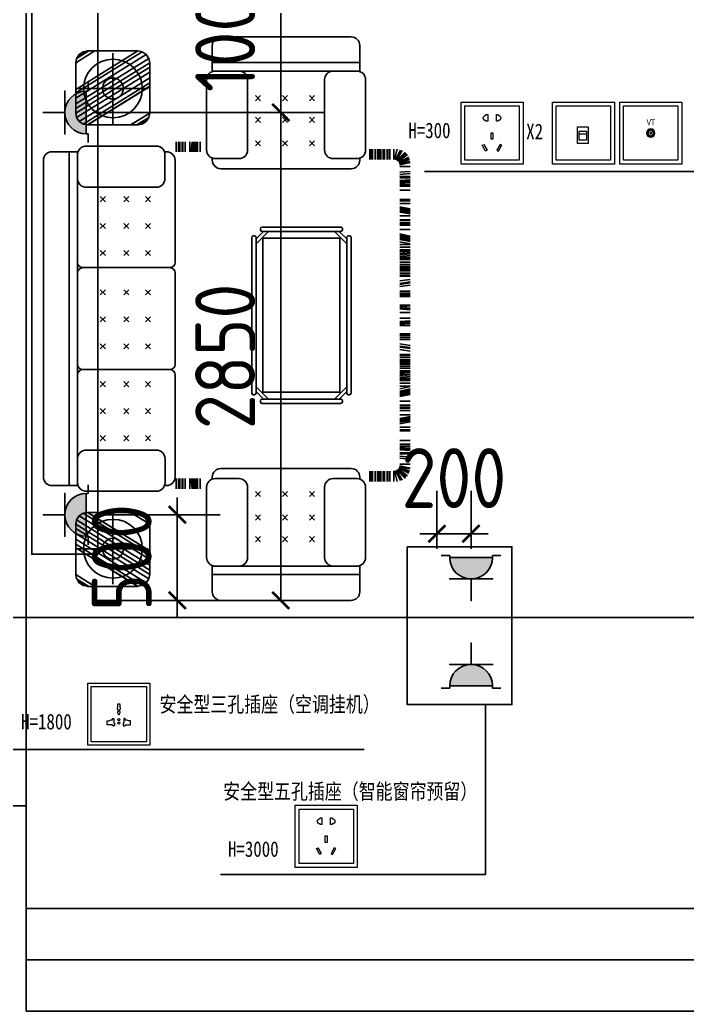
# Model space of a CAD drawing. Extents: x -29700 to 0, y 0 to 131000.
# Drawn here: x -19837 to -15936, y 114991 to 120782 of the extents above; entities that cross this region are included whole.
import ezdxf
from ezdxf.enums import TextEntityAlignment as Align

# ---------------------------------------------------------------- set-up
doc = ezdxf.new("R2010")
doc.units = 0
doc.header["$LTSCALE"] = 1000
doc.header["$MEASUREMENT"] = 0
doc.layers.get('0').update_dxf_attribs({"linetype": 'CONTINUOUS'})
doc.layers.get('Defpoints').update_dxf_attribs({"linetype": 'CONTINUOUS'})
for name, color, linetype in [('DOTE', 1, 'CONTINUOUS'), ('EQUIP-插座', 3, 'CONTINUOUS'), ('家具', 8, 'CONTINUOUS')]:
    doc.layers.add(name, color=color, linetype=linetype)
for name, color, linetype, lineweight in [('EQUIP-照明', 3, 'CONTINUOUS', 15), ('PS-FNO(图纸空间编号）', 7, 'CONTINUOUS', 15), ('TK-引注', 50, 'CONTINUOUS', 15)]:
    doc.layers.add(name, color=color, linetype=linetype, lineweight=lineweight)
doc.styles.add('DIM_FONT', font='SIMPLEX', dxfattribs={"width": 0.7, "bigfont": 'GBCBIG'})
doc.styles.add('HBSMALL-25', font='', dxfattribs={"width": 0.9, "height": 2.5})
doc.styles.get("Standard").update_dxf_attribs({"font": 'gbenor.shx', "bigfont": 'gbcbig.shx'})
doc.styles.add('宋体', font='', dxfattribs={"width": 0.75})
doc.styles.get('HBSMALL-25').set_extended_font_data('Microsoft YaHei')
doc.styles.get('宋体').set_extended_font_data('SimSun')
doc.dimstyles.get("Standard").update_dxf_attribs({"dimscale": 100, "dimtxt": 3.5, "dimasz": 1, "dimexe": 2.5, "dimexo": 3, "dimgap": 1.5, "dimtad": 1, "dimdec": 0, "dimzin": 0, "dimdsep": 46, "dimtxsty": 'Standard', "dimblk": 'ARCHTICK', "dimcen": 0.09, "dimclrd": 3, "dimclre": 3, "dimclrt": 2, "dimadec": 0, "dimazin": 0, "dimtfac": 1, "dimtdec": 0, "dimtix": 1, "dimtmove": 2, "dimatfit": 3, "dimfxl": 1, "dimtolj": 1, "dimtzin": 0, "dimarcsym": 0})

# ---------------------------------------------------------------- blocks, each defined once
blk = doc.blocks.new('M_C47JEV')
for p, q in [((381.2, 770), (-381.2, 770)), ((-431.2, 711.1), (-431.2, 720)), ((-414.7, 711.1), (-275, 711.1)), ((414.7, 711.1), (275, 711.1)), ((431.2, 711.1), (431.2, 720)), ((-464.7, 250), (-464.7, 661.1)), ((-225, 661.1), (-225, 250)), ((225, 661.1), (225, 250)), ((464.7, 250), (464.7, 661.1)), ((-136.2, 606.5), (-166.3, 636.6)), ((-166.3, 606.5), (-136.2, 636.6)), ((-8.7, 606.5), (21.4, 636.6)), ((21.4, 606.5), (-8.7, 636.6)), ((179, 606.5), (148.8, 636.6)), ((148.8, 606.5), (179, 636.6)), ((-136.2, 469.3), (-166.3, 499.5)), ((-166.3, 469.3), (-136.2, 499.5)), ((21.4, 469.3), (-8.7, 499.5)), ((-8.7, 469.3), (21.4, 499.5)), ((179, 469.3), (148.8, 499.5)), ((148.8, 469.3), (179, 499.5)), ((-136.2, 342.3), (-166.3, 372.5)), ((-166.3, 342.3), (-136.2, 372.5)), ((21.4, 342.3), (-8.7, 372.5)), ((-8.7, 342.3), (21.4, 372.5)), ((179, 342.3), (148.8, 372.5)), ((148.8, 342.3), (179, 372.5)), ((-431.2, 50), (-431.2, 202.8)), ((431.2, 200), (-431.2, 200)), ((-275, 200), (-414.7, 200)), ((275, 200), (414.7, 200)), ((431.2, 200), (431.2, 50)), ((431.2, 150), (-431.2, 150)), ((381.2, 0), (-381.2, 0))]:
    blk.add_line(p, q)
for centre, start, end in [((-381.2, 720), 90, 180), ((381.2, 720), 360, 90), ((-414.7, 661.1), 90, 180), ((-275, 661.1), 0, 90), ((275, 661.1), 90, 180), ((414.7, 661.1), 0, 90), ((-414.7, 250), 180, 270), ((-275, 250), 270, 0), ((275, 250), 180, 270), ((414.7, 250), 270, 0), ((-381.2, 50), 180, 270), ((381.2, 50), 270, 0)]:
    blk.add_arc(centre, 50, start, end)
at = {"style": 'DIM_FONT', "width": 0.8, "flags": 9}
for tag in ['YSIZE', 'XSIZE']:
    blk.add_attdef(tag, (0, 0), '', height=0.5, dxfattribs=at)
blk = doc.blocks.new('M_C46QQU')
for p, q in [((-925, 770), (-326.8, 770)), ((-268.7, 770), (268.7, 770)), ((326.8, 770), (925, 770)), ((-975, 711.1), (-975, 720)), ((-958.4, 711.1), (-817.8, 711.1)), ((-297.8, 740), (-297.8, 230)), ((297.8, 740), (297.8, 230)), ((958.4, 711.1), (817.8, 711.1)), ((975, 711.1), (975, 720)), ((-1008.4, 250), (-1008.4, 661.1)), ((-767.8, 661.1), (-767.8, 250)), ((767.8, 661.1), (767.8, 250)), ((1008.4, 250), (1008.4, 661.1)), ((-713.4, 626.7), (-683.2, 596.5)), ((-683.2, 626.7), (-713.4, 596.5)), ((-555.8, 626.7), (-525.6, 596.5)), ((-525.6, 626.7), (-555.8, 596.5)), ((-398.2, 626.7), (-368, 596.5)), ((-368, 626.7), (-398.2, 596.5)), ((-138, 626.7), (-168.2, 596.5)), ((-168.2, 626.7), (-138, 596.5)), ((19.6, 626.7), (-10.6, 596.5)), ((-10.6, 626.7), (19.6, 596.5)), ((177.1, 626.7), (147, 596.5)), ((147, 626.7), (177.1, 596.5)), ((368, 626.7), (398.2, 596.5)), ((398.2, 626.7), (368, 596.5)), ((525.6, 626.7), (555.8, 596.5)), ((555.8, 626.7), (525.6, 596.5)), ((683.2, 626.7), (713.4, 596.5)), ((713.4, 626.7), (683.2, 596.5)), ((-713.4, 499.7), (-683.2, 469.5)), ((-683.2, 499.7), (-713.4, 469.5)), ((-555.8, 499.7), (-525.6, 469.5)), ((-525.6, 499.7), (-555.8, 469.5)), ((-398.2, 499.7), (-368, 469.5)), ((-368, 499.7), (-398.2, 469.5)), ((-138, 499.7), (-168.2, 469.5)), ((-168.2, 499.7), (-138, 469.5)), ((19.6, 499.7), (-10.6, 469.5)), ((-10.6, 499.7), (19.6, 469.5)), ((177.1, 499.7), (147, 469.5)), ((147, 499.7), (177.1, 469.5)), ((368, 499.7), (398.2, 469.5)), ((398.2, 499.7), (368, 469.5)), ((525.6, 499.7), (555.8, 469.5)), ((555.8, 499.7), (525.6, 469.5)), ((683.2, 499.7), (713.4, 469.5)), ((713.4, 499.7), (683.2, 469.5)), ((-713.4, 362.5), (-683.2, 332.3)), ((-683.2, 362.5), (-713.4, 332.3)), ((-525.6, 362.5), (-555.8, 332.3)), ((-555.8, 362.5), (-525.6, 332.3)), ((-398.2, 362.5), (-368, 332.3)), ((-368, 362.5), (-398.2, 332.3)), ((-138, 362.5), (-168.2, 332.3)), ((-168.2, 362.5), (-138, 332.3)), ((-10.6, 362.5), (19.6, 332.3)), ((19.6, 362.5), (-10.6, 332.3)), ((177.1, 362.5), (147, 332.3)), ((147, 362.5), (177.1, 332.3)), ((368, 362.5), (398.2, 332.3)), ((398.2, 362.5), (368, 332.3)), ((555.8, 362.5), (525.6, 332.3)), ((525.6, 362.5), (555.8, 332.3)), ((683.2, 362.5), (713.4, 332.3)), ((713.4, 362.5), (683.2, 332.3)), ((-975, 50), (-975, 202.8)), ((975, 200), (-975, 200)), ((-817.8, 200), (-958.4, 200)), ((817.8, 200), (958.4, 200)), ((975, 200), (975, 50)), ((975, 150), (-975, 150)), ((925, 0), (-925, 0))]:
    blk.add_line(p, q)
for centre, radius, start, end in [((-925, 720), 50, 90, 180), ((-327.8, 740), 30, 360, 90), ((-267.8, 740), 30, 90, 180), ((267.8, 740), 30, 0, 90), ((327.8, 740), 30, 90, 180), ((925, 720), 50, 360, 90), ((-958.4, 661.1), 50, 90, 180), ((-817.8, 661.1), 50, 0, 90), ((817.8, 661.1), 50, 90, 180), ((958.4, 661.1), 50, 0, 90), ((-958.4, 250), 50, 180, 270), ((-817.8, 250), 50, 270, 0), ((817.8, 250), 50, 180, 270), ((958.4, 250), 50, 270, 0), ((-327.8, 230), 30, 270, 0), ((-267.8, 230), 30, 180, 270), ((267.8, 230), 30, 270, 360), ((327.8, 230), 30, 180, 270), ((-925, 50), 50, 180, 270), ((925, 50), 50, 270, 0)]:
    blk.add_arc(centre, radius, start, end)
at = {"style": 'DIM_FONT', "width": 0.8, "flags": 9}
for tag in ['YSIZE', 'XSIZE']:
    blk.add_attdef(tag, (0, 0), '', height=0.5, dxfattribs=at)
blk = doc.blocks.new('A$C216821B5')
at = {"layer": '家具'}
for p, q in [((1737.3, 2990.1), (1737.3, 3196.3)), ((1737.3, 2990.1), (1531.1, 2990.1)), ((1737.3, 2990.1), (1737.3, 2783.8)), ((1737.3, 2990.1), (1943.6, 2990.1)), ((1226.9, 2619.2), (1226.9, 2679.2)), ((1242.6, 2619.2), (1242.6, 2679.2)), ((1250.8, 2619.2), (1245.3, 2679.2)), ((1254.3, 2619.2), (1248.7, 2679.2)), ((1262.3, 2619.2), (1256.7, 2679.2)), ((1271.4, 2619.2), (1265.8, 2679.2)), ((1280.5, 2619.2), (1275, 2679.2)), ((1287.4, 2619.2), (1287.4, 2679.2)), ((1314.8, 2619.2), (1314.8, 2679.2)), ((1328.1, 2619.2), (1328.1, 2679.2)), ((1331.9, 2619.2), (1331.9, 2679.2)), ((1346.8, 2619.2), (1346.8, 2679.2)), ((1347.9, 2619.2), (1347.9, 2679.2)), ((1353.6, 2619.2), (1353.6, 2679.2)), ((1353.6, 2619.2), (1353.6, 2679.2)), ((1354.8, 2619.2), (1354.8, 2679.2)), ((1368.1, 2619.2), (1368.1, 2679.2)), ((73.5, 2565.7), (22.7, 2609.8)), ((75.8, 2567.6), (26.8, 2614.4)), ((78.6, 2569.3), (29.6, 2618.1)), ((79.1, 2571.3), (47.6, 2628)), ((85.3, 2572.9), (56.1, 2630.4)), ((91.6, 2574.7), (76.5, 2635.7)), ((95.3, 2575.5), (95.3, 2635.8)), ((118, 2635.8), (118, 2575.8)), ((131.4, 2635.8), (131.4, 2575.8)), ((135.2, 2635.8), (135.2, 2575.8)), ((150, 2635.8), (150, 2575.8)), ((151.2, 2635.8), (151.2, 2575.8)), ((156.9, 2635.8), (156.9, 2575.8)), ((156.9, 2635.8), (156.9, 2575.8)), ((158, 2635.8), (158, 2575.8)), ((171.4, 2635.8), (171.4, 2575.8)), ((180.9, 2635.8), (180.9, 2575.8)), ((188.9, 2635.8), (188.9, 2575.8)), ((190, 2635.8), (190, 2575.8)), ((204.9, 2635.8), (204.9, 2575.8)), ((219.4, 2635.8), (219.4, 2575.8)), ((228.8, 2635.8), (228.8, 2575.8)), ((235.7, 2635.8), (235.7, 2575.8)), ((61, 2544.7), (0.7, 2558.6)), ((62.5, 2549.6), (1.5, 2563.5)), ((63.4, 2551.6), (3, 2576)), ((65, 2554.5), (4.6, 2578.8)), ((66.6, 2558.9), (8.4, 2588)), ((68.8, 2564.1), (15.4, 2603.6)), ((60, 2535.3), (0, 2535.3)), ((60, 2500.4), (0, 2506.1)), ((60, 2488.5), (0, 2494.2)), ((60, 2475.9), (0, 2475.9)), ((60, 2468.4), (0, 2468.4)), ((60, 2451.9), (0, 2456)), ((60, 2446.2), (0, 2450.3)), ((60, 2441.6), (0, 2445.7)), ((60, 2437.1), (0, 2441.2)), ((60, 2430.2), (0, 2430.2)), ((60, 2418.8), (0, 2418.8)), ((60, 2396.4), (0, 2396.4)), ((60, 2341.3), (0, 2341.3)), ((60, 2334.4), (0, 2334.4)), ((60, 2318.7), (0, 2318.7)), ((60, 2299), (0, 2287.8)), ((60, 2291), (0, 2279.8)), ((60, 2287.6), (0, 2276.4)), ((60, 2283), (0, 2271.8)), ((60, 2280.7), (0, 2269.5)), ((60, 2273.9), (0, 2262.7)), ((60, 2269.3), (0, 2258.1)), ((60, 2268.1), (0, 2257)), ((60, 2246.7), (0, 2246.7)), ((60, 2222.7), (0, 2222.7)), ((60, 2221.3), (0, 2221.3)), ((60, 2207.6), (0, 2207.6)), ((60, 2206.5), (0, 2206.5)), ((60, 2203), (0, 2203)), ((60, 2201.9), (0, 2201.9)), ((60, 2191.6), (0, 2191.6)), ((60, 2166.7), (0, 2166.7)), ((370.7, 2111.4), (414.8, 2155.4)), ((370.7, 2083.1), (443, 2155.4)), ((396.3, 2170.4), (396.3, 2165.4)), ((865.2, 2180.4), (406.3, 2180.4)), ((865.2, 2155.4), (406.3, 2155.4)), ((900.7, 2083.1), (828.5, 2155.4)), ((900.7, 2111.4), (856.7, 2155.4)), ((875.2, 2170.4), (875.2, 2165.4)), ((60, 2140.7), (0, 2127.6)), ((60, 2139.8), (0, 2126.7)), ((60, 2132.7), (0, 2119.6)), ((60, 2130.4), (0, 2117.4)), ((60, 2125.8), (0, 2112.8)), ((60, 2124.7), (0, 2111.6)), ((60, 2122.4), (0, 2109.4)), ((60, 2114.4), (0, 2101.4)), ((60, 2112.1), (0, 2099.1)), ((60, 2108.7), (0, 2095.7)), ((60, 2095), (0, 2082)), ((345.7, 2119.9), (345.7, 1211)), ((355.7, 2129.9), (360.7, 2129.9)), ((370.7, 2119.9), (370.7, 1211)), ((900.7, 1211), (900.7, 2119.9)), ((915.7, 2129.9), (910.7, 2129.9)), ((925.7, 1211), (925.7, 2119.9)), ((60, 2078.7), (0, 2078.7)), ((60, 2062.5), (0, 2062.5)), ((60, 2046.7), (0, 2046.7)), ((60, 2038.5), (0, 2044.1)), ((60, 2035.1), (0, 2040.7)), ((60, 2027.1), (0, 2032.7)), ((60, 2018), (0, 2023.6)), ((60, 2008.8), (0, 2014.4)), ((60, 2002), (0, 2002)), ((60, 1997.4), (0, 1997.4)), ((60, 1990.6), (0, 1990.6)), ((60, 1974.7), (0, 1974.7)), ((60, 1962), (0, 1962)), ((60, 1950.7), (0, 1950.7)), ((60, 1950.6), (0, 1950.6)), ((60, 1944.9), (0, 1944.9)), ((60, 1935.7), (0, 1935.7)), ((60, 1931.2), (0, 1931.2)), ((60, 1925.5), (0, 1925.5)), ((60, 1911.7), (0, 1911.7)), ((60, 1900.3), (0, 1900.3)), ((60, 1894.7), (0, 1894.7)), ((60, 1865.9), (0, 1875.2)), ((60, 1851), (0, 1860.3)), ((60, 1845.4), (0, 1854.7)), ((60, 1832.7), (0, 1842.1)), ((60, 1806.7), (0, 1806.7)), ((60, 1795.2), (0, 1795.2)), ((60, 1783.8), (0, 1783.8)), ((60, 1778.1), (0, 1778.1)), ((60, 1774.7), (0, 1774.7)), ((60, 1724.9), (0, 1724.9)), ((60, 1718), (0, 1713.1)), ((60, 1716.8), (0, 1711.9)), ((60, 1708.8), (0, 1703.9)), ((60, 1706.5), (0, 1701.6)), ((60, 1702), (0, 1697.1)), ((60, 1682.2), (0, 1682.2)), ((60, 1648.6), (0, 1648.6)), ((60, 1628.9), (0, 1633.8)), ((60, 1624.3), (0, 1629.2)), ((60, 1622), (0, 1626.9)), ((60, 1614), (0, 1618.9)), ((60, 1612.9), (0, 1617.8)), ((60, 1605.9), (0, 1605.9)), ((60, 1556.1), (0, 1556.1)), ((60, 1552.8), (0, 1552.8)), ((60, 1547), (0, 1547)), ((60, 1535.6), (0, 1535.6)), ((60, 1524.1), (0, 1524.1)), ((60, 1498.1), (0, 1488.8)), ((60, 1485.4), (0, 1476.1)), ((60, 1479.8), (0, 1470.5)), ((60, 1465), (0, 1455.7)), ((60, 1436.1), (0, 1436.1)), ((60, 1430.5), (0, 1430.5)), ((60, 1419.1), (0, 1419.1)), ((60, 1405.4), (0, 1405.4)), ((60, 1399.7), (0, 1399.7)), ((60, 1395.1), (0, 1395.1)), ((60, 1386), (0, 1386)), ((60, 1380.3), (0, 1380.3)), ((60, 1380.1), (0, 1380.1)), ((60, 1368.8), (0, 1368.8)), ((60, 1356.1), (0, 1356.1)), ((60, 1340.3), (0, 1340.3)), ((60, 1333.4), (0, 1333.4)), ((60, 1328.9), (0, 1328.9)), ((60, 1322), (0, 1316.4)), ((60, 1312.9), (0, 1307.3)), ((60, 1303.7), (0, 1298.1)), ((60, 1295.7), (0, 1290.1)), ((60, 1292.3), (0, 1286.7)), ((60, 1284.1), (0, 1284.1)), ((60, 1268.3), (0, 1268.3)), ((60, 1252.1), (0, 1252.1)), ((60, 1235.9), (0, 1248.9)), ((60, 1222.1), (0, 1235.2)), ((60, 1218.7), (0, 1231.8)), ((60, 1216.4), (0, 1229.5)), ((60, 1208.4), (0, 1221.5)), ((60, 1206.2), (0, 1219.2)), ((60, 1205), (0, 1218.1)), ((370.7, 1247.7), (443, 1175.4)), ((370.7, 1219.4), (414.8, 1175.4)), ((900.7, 1247.7), (828.5, 1175.4)), ((900.7, 1219.4), (856.7, 1175.4)), ((60, 1200.4), (0, 1213.5)), ((60, 1198.2), (0, 1211.2)), ((60, 1191.1), (0, 1204.1)), ((60, 1190.2), (0, 1203.2)), ((60, 1164.1), (0, 1164.1)), ((355.7, 1201), (360.7, 1201)), ((396.3, 1160.4), (396.3, 1165.4)), ((406.3, 1175.4), (865.2, 1175.4)), ((875.2, 1160.4), (875.2, 1165.4)), ((915.7, 1201), (910.7, 1201)), ((60, 1139.2), (0, 1139.2)), ((60, 1129), (0, 1129)), ((60, 1127.8), (0, 1127.8)), ((60, 1124.4), (0, 1124.4)), ((60, 1123.3), (0, 1123.3)), ((60, 1109.5), (0, 1109.5)), ((60, 1108.1), (0, 1108.1)), ((406.3, 1150.4), (865.2, 1150.4)), ((60, 1084.1), (0, 1084.1)), ((60, 1062.7), (0, 1073.9)), ((60, 1061.6), (0, 1072.8)), ((60, 1057), (0, 1068.2)), ((60, 1050.1), (0, 1061.3)), ((60, 1047.9), (0, 1059.1)), ((60, 1043.3), (0, 1054.5)), ((60, 1039.9), (0, 1051.1)), ((60, 1031.9), (0, 1043.1)), ((60, 1012.1), (0, 1012.1)), ((60, 996.5), (0, 996.5)), ((60, 989.6), (0, 989.6)), ((60, 934.5), (0, 934.5)), ((60, 912.1), (0, 912.1)), ((60, 900.6), (0, 900.6)), ((60, 893.8), (0, 889.7)), ((60, 889.2), (0, 885.1)), ((60, 884.6), (0, 880.6)), ((60, 878.9), (0, 874.9)), ((60, 862.5), (0, 862.5)), ((60, 854.9), (0, 854.9)), ((60, 842.4), (0, 836.7)), ((60, 830.5), (0, 824.8)), ((60, 795.5), (0, 795.5)), ((61, 786.1), (0.7, 772.2)), ((62.5, 781.3), (1.5, 767.3)), ((63.4, 779.3), (3, 754.9)), ((65, 776.4), (4.6, 752)), ((66.6, 771.9), (8.4, 742.9)), ((68.8, 766.8), (15.4, 727.3)), ((73.5, 765.1), (22.7, 721.1)), ((75.8, 763.3), (26.8, 716.4)), ((78.6, 761.6), (29.6, 712.7)), ((79.1, 759.6), (47.6, 702.9)), ((85.3, 757.9), (56.1, 700.4)), ((91.6, 756.2), (76.5, 695.1)), ((95.3, 755.4), (95.3, 695.1)), ((118, 695), (118, 755)), ((131.4, 695), (131.4, 755)), ((135.2, 695), (135.2, 755)), ((150, 695), (150, 755)), ((151.2, 695), (151.2, 755)), ((156.9, 695), (156.9, 755)), ((156.9, 695), (156.9, 755)), ((158, 695), (158, 755)), ((171.4, 695), (171.4, 755)), ((180.9, 695), (180.9, 755)), ((188.9, 695), (188.9, 755)), ((190, 695), (190, 755)), ((204.9, 695), (204.9, 755)), ((219.4, 695), (219.4, 755)), ((228.8, 695), (228.8, 755)), ((235.7, 695), (235.7, 755)), ((1226.9, 711.6), (1226.9, 651.6)), ((1242.6, 711.6), (1242.6, 651.6)), ((1250.8, 711.6), (1245.3, 651.6)), ((1254.3, 711.6), (1248.7, 651.6)), ((1262.3, 711.6), (1256.7, 651.6)), ((1271.4, 711.6), (1265.8, 651.6)), ((1280.5, 711.6), (1275, 651.6)), ((1287.4, 711.6), (1287.4, 651.6)), ((1314.8, 711.6), (1314.8, 651.6)), ((1328.1, 711.6), (1328.1, 651.6)), ((1331.9, 711.6), (1331.9, 651.6)), ((1346.8, 711.6), (1346.8, 651.6)), ((1347.9, 711.6), (1347.9, 651.6)), ((1353.6, 711.6), (1353.6, 651.6)), ((1353.6, 711.6), (1353.6, 651.6)), ((1354.8, 711.6), (1354.8, 651.6)), ((1368.1, 711.6), (1368.1, 651.6)), ((1737.3, 301.4), (1737.3, 507.7)), ((1737.3, 301.4), (1531.1, 301.4)), ((1737.3, 301.4), (1737.3, 95.2)), ((1737.3, 301.4), (1943.6, 301.4))]:
    blk.add_line(p, q, dxfattribs=at)
blk.add_lwpolyline([(860.7, 2115.4), (410.7, 2115.4), (410.7, 1215.4), (860.7, 1215.4)], close=True, dxfattribs=at)
for centre, start, end in [((406.3, 2170.4), 90, 180), ((406.3, 2165.4), 180, 270), ((865.2, 2170.4), 0, 90), ((865.2, 2165.4), 270, 0), ((355.7, 2119.9), 90, 180), ((360.7, 2119.9), 0, 90), ((910.7, 2119.9), 90, 180), ((915.7, 2119.9), 0, 90), ((355.7, 1211), 180, 270), ((360.7, 1211), 270, 0), ((406.3, 1165.4), 90, 180), ((406.3, 1160.4), 180, 270), ((865.2, 1165.4), 0, 90), ((865.2, 1160.4), 270, 0), ((910.7, 1211), 180, 270), ((915.7, 1211), 270, 0)]:
    blk.add_arc(centre, 10, start, end, dxfattribs=at)
for major_axis in [(-121.4, 121.4), (-43.2, 43.2)]:
    blk.add_ellipse((1737.3, 2990), major_axis=major_axis, ratio=1, start_param=0.785398, end_param=7.068583, dxfattribs=at)
at = {"layer": '家具', "extrusion": (0, 0, -1)}
for major_axis in [(121.4, 121.4), (43.2, 43.2)]:
    blk.add_ellipse((1737.3, 301.5), major_axis=major_axis, ratio=1, start_param=3.926991, end_param=10.210176, dxfattribs=at)
at = {"layer": '家具', "extrusion": (0, 0, -1), "zscale": -1}
for name, p, rotation in [('M_C47JEV', (-725.4, 3291.5), 180), ('M_C46QQU', (-2144.1, 1645.8), 270)]:
    blk.add_blockref(name, p, dxfattribs=dict(at, rotation=rotation))
at = {"layer": '家具'}
blk.add_blockref('M_C47JEV', (725.4, 0), dxfattribs=at)
mesh = blk.add_polyface(dxfattribs=at)
corners = [(1910.6, 3204.7), (1934, 3189.4), (1908.6, 3205.1), (1945.1, 3172.6), (1885.5, 3209.5), (1885.2, 3209.7), (1945.2, 3172.3), (1885.1, 3209.6), (1885, 3209.7), (1949.4, 3165.9), (1878.8, 3209.7), (1954.3, 3140.5), (1842.7, 3209.7), (1954.3, 2984.7), (1591.4, 3209.7), (1954.3, 2984.6), (1591.4, 3209.6), (1954.3, 2964), (1566, 3204.7), (1954.3, 2934), (1542.5, 3189.3), (1954.3, 2901.1), (1527.1, 3165.9), (1954.3, 2872.6), (1522.3, 3140.5), (1522.3, 3140.5), (1954.3, 2872.6), (1522.3, 3140.5), (1522.3, 3114.7), (1954.3, 2846.8), (1522.3, 3114.6), (1954.3, 2846.7), (1522.3, 3086.1), (1949.4, 2821.3), (1522.3, 3053.2), (1934, 2797.9), (1522.3, 3023.2), (1910.6, 2782.5), (1522.3, 3002.8), (1885.2, 2777.7), (1885.3, 2777.7), (1522.3, 3002.6), (1885, 2777.7), (1885.1, 2777.6), (1522.3, 2846.8), (1633.7, 2777.7), (1522.3, 2846.7), (1633.6, 2777.7), (1527.1, 2821.3), (1597.4, 2777.7), (1531.3, 2815), (1591.4, 2777.7), (1531.4, 2814.8), (1591.4, 2777.6), (1542.5, 2797.9), (1568, 2782.1), (1566, 2782.5)]
mesh.append_faces([[corners[k] for k in face] for face in [(0, 0, 2, 1), (1, 2, 4, 3), (3, 4, 7, 6), (5, 5, 8, 7), (6, 8, 10, 9), (9, 10, 12, 11), (11, 12, 14, 13), (13, 14, 16, 15), (15, 16, 18, 17), (17, 18, 20, 19), (19, 20, 22, 21), (21, 22, 24, 23), (23, 24, 27, 26), (26, 25, 28, 29), (29, 28, 30, 31), (31, 30, 32, 33), (33, 32, 34, 35), (35, 34, 36, 37), (37, 36, 38, 40), (40, 39, 43, 43), (39, 38, 41, 42), (42, 41, 44, 45), (45, 44, 46, 47), (47, 46, 48, 49), (49, 48, 50, 51), (51, 50, 52, 53), (53, 52, 54, 55), (55, 54, 56, 56)]], dxfattribs={"vtx0": -1, "vtx2": -1})
mesh = blk.add_polyface(dxfattribs=at)
corners = [(1910.6, 86.8), (1934, 102.2), (1908.6, 86.4), (1945.1, 118.9), (1885.5, 82), (1885.2, 81.8), (1945.2, 119.2), (1885.1, 81.9), (1885, 81.8), (1949.4, 125.6), (1878.8, 81.8), (1954.3, 151), (1842.7, 81.8), (1954.3, 306.8), (1591.4, 81.8), (1954.3, 306.9), (1591.4, 81.9), (1954.3, 327.6), (1566, 86.8), (1954.3, 357.5), (1542.5, 102.2), (1954.3, 390.4), (1527.1, 125.6), (1954.3, 418.9), (1522.3, 151), (1522.3, 151), (1954.3, 418.9), (1522.3, 151), (1522.3, 176.8), (1954.3, 444.7), (1522.3, 176.9), (1954.3, 444.8), (1522.3, 205.4), (1949.4, 470.2), (1522.3, 238.4), (1934, 493.7), (1522.3, 268.3), (1910.6, 509), (1522.3, 288.8), (1885.2, 513.8), (1885.3, 513.9), (1522.3, 288.9), (1885, 513.8), (1885.1, 513.9), (1522.3, 444.7), (1633.7, 513.8), (1522.3, 444.8), (1633.6, 513.8), (1527.1, 470.2), (1597.4, 513.8), (1531.3, 476.6), (1591.4, 513.8), (1531.4, 476.7), (1591.4, 513.9), (1542.5, 493.7), (1568, 509.4), (1566, 509)]
mesh.append_faces([[corners[k] for k in face] for face in [(0, 0, 2, 1), (1, 2, 4, 3), (3, 4, 7, 6), (5, 5, 8, 7), (6, 8, 10, 9), (9, 10, 12, 11), (11, 12, 14, 13), (13, 14, 16, 15), (15, 16, 18, 17), (17, 18, 20, 19), (19, 20, 22, 21), (21, 22, 24, 23), (23, 24, 27, 26), (26, 25, 28, 29), (29, 28, 30, 31), (31, 30, 32, 33), (33, 32, 34, 35), (35, 34, 36, 37), (37, 36, 38, 40), (40, 39, 43, 43), (39, 38, 41, 42), (42, 41, 44, 45), (45, 44, 46, 47), (47, 46, 48, 49), (49, 48, 50, 51), (51, 50, 52, 53), (53, 52, 54, 55), (55, 54, 56, 56)]], dxfattribs={"vtx0": -1, "vtx2": -1})
blk = doc.blocks.new('；u；')
at = {"color": 251}
for points in [[(69126.2, -74798.5), (64726.2, -74798.5), (64726.2, -62398.5), (78926.2, -62398.5), (78926.2, -74798.5), (74526.2, -74798.5)], [(69126.2, -73848.5), (69126.2, -75698.5), (74526.2, -75698.5), (74526.2, -73848.5)], [(69126.2, -73848.5), (69126.2, -75398.5), (74526.2, -75398.5), (74526.2, -73848.5)], [(69126.2, -75648.5), (69126.2, -75998.5), (74526.2, -75998.5), (74526.2, -74148.5)]]:
    blk.add_lwpolyline(points, dxfattribs=at)
at = {"layer": 'DOTE', "color": 251}
for p, q in [((69126.2, -74698.5), (69126.2, -62498.5)), ((64826.2, -73698.5), (78826.2, -73698.5))]:
    blk.add_line(p, q, dxfattribs=at)
at = {"layer": '家具', "color": 251, "xscale": -0.9999989999971652, "yscale": 0.9999989999923855, "zscale": 0.9999989999958364, "rotation": 0.0004716637204804642}
blk.add_blockref('A$C216821B5', (71370.2, -73598.4), dxfattribs=at)
blk = doc.blocks.new('$equip$00001240')
for p, q in [((-0.5, 1.05), (-0.7, 1.05)), ((-0.5, 1.05), (-0.5, 1)), ((-0.5, 1), (0.5, 1)), ((0.5, 1.05), (0.7, 1.05)), ((0.5, 1.05), (0.5, 1)), ((-0.5, 0.5), (0.5, 0.5)), ((0, 0.5), (0, 0))]:
    blk.add_line(p, q)
blk.add_arc((0, 1), 0.5, 180, 0)
for points in [[(0.433, 0.75), (-0.433, 0.75), (0.5, 1), (-0.5, 1)], [(0.25, 0.567), (-0.25, 0.567), (0.433, 0.75), (-0.433, 0.75)], [(0, 0.5), (0, 0.5), (0.25, 0.567), (-0.25, 0.567)]]:
    blk.add_solid(points)
at = {"layer": 'EQUIP-照明'}
for p in [(0, 1), (-0.5, 0.5), (0.5, 0.5), (0, 0)]:
    blk.add_point(p, dxfattribs=at)
at = {"layer": 'EQUIP-照明', "flags": 9}
blk.add_attdef('A', (0, 0), '', height=0.00002, dxfattribs=at)
blk = doc.blocks.new('_ArchTick')
at = {"color": 0, "linetype": 'ByBlock', "const_width": 0.15}
blk.add_lwpolyline([(-0.5, -0.5), (0.5, 0.5)], dxfattribs=at)
blk = doc.blocks.new('*D85')
at = {"color": 3, "lineweight": -2, "transparency": 16777216}
for p, q in [((-18916, 117890.7), (-18916, 117990.7)), ((-19398.9, 117890.7), (-18666, 117890.7)), ((-18916, 117390.7), (-18916, 117890.7)), ((-19398.9, 117390.7), (-18666, 117390.7)), ((-18916, 117390.7), (-18916, 117290.7))]:
    blk.add_line(p, q, dxfattribs=at)
at = {"layer": 'Defpoints', "color": 0, "transparency": 16777216}
for p in [(-19698.9, 117890.7), (-18916, 117890.7), (-19698.9, 117390.7)]:
    blk.add_point(p, dxfattribs=at)
at = {"color": 3, "lineweight": -2, "transparency": 16777216, "xscale": 100, "yscale": 100, "zscale": 100}
for p, rotation in [((-18916, 117890.7), 270), ((-18916, 117390.7), 90)]:
    blk.add_blockref('_ArchTick', p, dxfattribs=dict(at, rotation=rotation))
at = {"color": 2, "transparency": 16777216, "insert": (-19241, 117640.7), "char_height": 350, "attachment_point": 5, "rotation": 90}
blk.add_mtext('\\A1;500', dxfattribs=at)
blk = doc.blocks.new('*D86')
at = {"color": 3, "lineweight": -2, "transparency": 16777216}
for p, q in [((-19398.9, 120240.7), (-18061.1, 120240.7)), ((-18311.1, 120240.7), (-18311.1, 117390.7)), ((-19398.9, 117390.7), (-18061.1, 117390.7))]:
    blk.add_line(p, q, dxfattribs=at)
at = {"layer": 'Defpoints', "color": 0, "transparency": 16777216}
for p in [(-19698.9, 120240.7), (-19698.9, 117390.7), (-18311.1, 117390.7)]:
    blk.add_point(p, dxfattribs=at)
at = {"color": 3, "lineweight": -2, "transparency": 16777216, "xscale": 100, "yscale": 100, "zscale": 100}
for p, rotation in [((-18311.1, 120240.7), 90), ((-18311.1, 117390.7), 270)]:
    blk.add_blockref('_ArchTick', p, dxfattribs=dict(at, rotation=rotation))
at = {"color": 2, "transparency": 16777216, "insert": (-18636.1, 118815.7), "char_height": 350, "attachment_point": 5, "rotation": 90}
blk.add_mtext('\\A1;2850', dxfattribs=at)
blk = doc.blocks.new('*D87')
at = {"color": 3, "lineweight": -2, "transparency": 16777216}
for p, q in [((-19148.9, 121240.7), (-18061.1, 121240.7)), ((-18311.1, 120240.7), (-18311.1, 121240.7)), ((-19398.9, 120240.7), (-18061.1, 120240.7))]:
    blk.add_line(p, q, dxfattribs=at)
at = {"layer": 'Defpoints', "color": 0, "transparency": 16777216}
for p in [(-19448.9, 121240.7), (-18311.1, 121240.7), (-19698.9, 120240.7)]:
    blk.add_point(p, dxfattribs=at)
at = {"color": 3, "lineweight": -2, "transparency": 16777216, "xscale": 100, "yscale": 100, "zscale": 100}
for p, rotation in [((-18311.1, 121240.7), 90), ((-18311.1, 120240.7), 270)]:
    blk.add_blockref('_ArchTick', p, dxfattribs=dict(at, rotation=rotation))
at = {"color": 2, "transparency": 16777216, "insert": (-18636.1, 120740.7), "char_height": 350, "attachment_point": 5, "rotation": 90}
blk.add_mtext('\\A1;1000', dxfattribs=at)
blk = doc.blocks.new('*D95')
at = {"color": 3, "lineweight": -2, "transparency": 16777216}
for p, q in [((-17398.9, 117690.7), (-17398.9, 118029.9)), ((-17198.9, 117690.7), (-17198.9, 118029.9)), ((-17398.9, 117779.9), (-17498.9, 117779.9)), ((-17398.9, 117779.9), (-17198.9, 117779.9)), ((-17198.9, 117779.9), (-17098.9, 117779.9))]:
    blk.add_line(p, q, dxfattribs=at)
at = {"layer": 'Defpoints', "color": 0, "transparency": 16777216}
for p in [(-17198.9, 117779.9), (-17398.9, 117390.7), (-17198.9, 117390.7)]:
    blk.add_point(p, dxfattribs=at)
at = {"color": 3, "lineweight": -2, "transparency": 16777216, "xscale": 100, "yscale": 100, "zscale": 100}
blk.add_blockref('_ArchTick', (-17398.9, 117779.9), dxfattribs=at)
at = {"color": 3, "lineweight": -2, "transparency": 16777216, "xscale": 100, "yscale": 100, "zscale": 100, "rotation": 180}
blk.add_blockref('_ArchTick', (-17198.9, 117779.9), dxfattribs=at)
at = {"color": 2, "transparency": 16777216, "insert": (-17298.9, 118104.9), "char_height": 350, "attachment_point": 5}
blk.add_mtext('\\A1;200', dxfattribs=at)
blk = doc.blocks.new('VGT')
at = {"color": 8, "linetype": 'ByBlock'}
for p, q in [((4710.469, -222.103), (4710.229, -222.103)), ((4710.229, -222.103), (4710.229, -222.41)), ((4710.307, -222.774), (4710.307, -222.665)), ((4710.391, -222.774), (4710.391, -222.665)), ((4710.469, -222.41), (4710.469, -222.103)), ((4709.234, -224.097), (4709.234, -223.735)), ((4709.234, -223.735), (4709.416, -223.735)), ((4709.727, -223.654), (4709.727, -223.506)), ((4709.727, -223.506), (4709.859, -223.506)), ((4709.859, -223.506), (4709.859, -223.954)), ((4709.859, -223.954), (4709.925, -223.954)), ((4709.925, -223.954), (4709.925, -224.208)), ((4710.839, -223.954), (4710.772, -223.954)), ((4710.772, -223.954), (4710.772, -224.208)), ((4710.971, -223.506), (4710.839, -223.506)), ((4710.839, -223.506), (4710.839, -223.954)), ((4710.971, -223.654), (4710.971, -223.506)), ((4711.464, -223.735), (4711.281, -223.735)), ((4711.464, -224.097), (4711.464, -223.735)), ((4709.737, -224.097), (4709.234, -224.097)), ((4709.737, -224.208), (4709.737, -224.097)), ((4709.925, -224.208), (4709.737, -224.208)), ((4710.772, -224.208), (4710.961, -224.208)), ((4710.961, -224.208), (4710.961, -224.097)), ((4710.961, -224.097), (4711.464, -224.097))]:
    blk.add_line(p, q, dxfattribs=at)
at = {"color": 4, "linetype": 'ByBlock'}
blk.add_lwpolyline([(4707.349, -220.069), (4713.349, -220.069), (4713.349, -226.069), (4707.349, -226.069)], close=True, dxfattribs=at)
at = {"color": 8, "linetype": 'ByBlock'}
blk.add_lwpolyline([(4707.682, -220.402), (4713.015, -220.402), (4713.015, -225.735), (4707.682, -225.735)], close=True, dxfattribs=at)
for centre in [(4710.349, -223.61), (4710.349, -223.934)]:
    blk.add_circle(centre, 0.102, dxfattribs=at)
for centre, radius, start, end in [((4710.349, -222.513), 0.158, 139.51997, 254.48822), ((4710.341, -222.892), 0.123, 106.13457, 217.77739), ((4710.65, -222.9), 0.412, 189.41043, 205.01959), ((4710.349, -222.513), 0.158, 285.51178, 40.48002), ((4710.357, -222.892), 0.123, 322.22261, 73.86543), ((4710.048, -222.9), 0.412, 334.98041, 350.58957), ((4709.672, -224.076), 0.426, 82.54185, 126.84267), ((4710.356, -222.999), 0.11, 223.68386, 266.18643), ((4710.342, -222.999), 0.11, 273.81357, 316.31614), ((4711.026, -224.076), 0.426, 53.15733, 97.45815)]:
    blk.add_arc(centre, radius, start, end, dxfattribs=at)
blk = doc.blocks.new('A$C1DE95F60')
at = {"color": 4, "linetype": 'ByBlock'}
blk.add_lwpolyline([(-8, 6), (-8, 0), (-2, 0), (-2, 6)], close=True, dxfattribs=at)
at = {"color": 8, "linetype": 'ByBlock'}
for points in [[(-7.625, 5.625), (-7.625, 0.375), (-2.375, 0.375), (-2.375, 5.625)], [(-4.904, 3.037), (-5.078, 3.037), (-5.078, 2.398), (-4.904, 2.398)], [(-5.932, 1.818), (-5.781, 1.905), (-5.461, 1.351), (-5.611, 1.264)], [(-4.05, 1.818), (-4.2, 1.905), (-4.521, 1.351), (-4.371, 1.264)]]:
    blk.add_lwpolyline(points, close=True, dxfattribs=at)
for points in [[(-5.58, 4.716, 1), (-5.58, 4.206), (-5.58, 4.141), (-5.407, 4.141), (-5.407, 4.78), (-5.58, 4.78)], [(-4.401, 4.716), (-4.401, 4.78), (-4.575, 4.78), (-4.575, 4.141), (-4.401, 4.141), (-4.401, 4.206, 1)]]:
    blk.add_lwpolyline(points, format="xyb", close=True, dxfattribs=at)
blk = doc.blocks.new('A$C5A9A6D21')
at = {"color": 4, "linetype": 'ByBlock'}
for points in [[(6, 6), (6, 0), (0, 0), (0, 6)], [(5.625, 5.625), (5.625, 0.375), (0.375, 0.375), (0.375, 5.625)]]:
    blk.add_lwpolyline(points, close=True, dxfattribs=at)
at = {"color": 8}
blk.add_lwpolyline([(2.427, 3.606), (3.444, 3.606), (3.444, 2.008), (2.427, 2.008)], close=True, dxfattribs=at)
at = {"layer": 'PS-FNO(图纸空间编号）', "color": 8}
for points in [[(2.577, 3.187), (3.294, 3.187), (3.294, 2.308), (2.577, 2.308)], [(2.577, 2.931), (3.294, 2.931), (3.294, 2.888), (2.577, 2.888)]]:
    blk.add_lwpolyline(points, close=True, dxfattribs=at)
blk = doc.blocks.new('A$C0D3007CF')
at = {"color": 4}
for points in [[(0, 6), (0, 0), (6, 0), (6, 6)], [(0.375, 5.625), (0.375, 0.375), (5.625, 0.375), (5.625, 5.625)]]:
    blk.add_lwpolyline(points, close=True, dxfattribs=at)
at = {"color": 8}
for radius in [0.409, 0.289, 0.253, 0.0819]:
    blk.add_circle((3, 3), radius, dxfattribs=at)
at = {"color": 8, "style": 'HBSMALL-25', "width": 0.8}
blk.add_text('TV', height=0.5952, dxfattribs=at).set_placement((2.585, 3.737))

msp = doc.modelspace()

# ---------------------------------------------------------------- linework, layer by layer
at = {"color": 1}
for p, q in [((-17470.9, 119896.6), (-14862.2, 119896.6)), ((-17114.3, 115788.8), (-17114.3, 116781.9)), ((-19977.6, 116519.3), (-17824.5, 116519.3)), ((-18664.2, 115788.8), (-17114.3, 115788.8))]:
    msp.add_line(p, q, dxfattribs=at)
for points in [[(-19766.9, 122465.9), (-19380.4, 122465.9), (-19380.4, 117659.8), (-19766.9, 117659.8)], [(-17572.3, 117704.2), (-16960, 117704.2), (-16960, 116781.9), (-17572.3, 116781.9)]]:
    msp.add_lwpolyline(points, close=True, dxfattribs=at)

# ---------------------------------------------------------------- block references
msp.add_blockref('；u；', (-88925.1, 190989.1), dxfattribs=at)
at = {"layer": 'EQUIP-插座', "yscale": 250, "zscale": 250}
for p, xscale, rotation in [((-19698.9, 120240.7), 250, 270), ((-19698.9, 117890.7), -250, 270), ((-17198.9, 117140.7), -250, 180)]:
    msp.add_blockref('$equip$00001240', p, dxfattribs=dict(at, xscale=xscale, rotation=rotation))
at = {"layer": 'EQUIP-插座', "xscale": 250, "yscale": 250, "zscale": 250}
msp.add_blockref('$equip$00001240', (-17198.9, 117390.7), dxfattribs=at)
at = {"layer": 'PS-FNO(图纸空间编号）', "color": 0, "linetype": 'ByBlock', "yscale": 60.5}
for name, p, xscale, zscale in [('A$C1DE95F60', (-17378.2, 119938.9), -60.5, 60.50000000000001), ('A$C5A9A6D21', (-16723.4, 119938.9), 60.5, 60.5), ('A$C0D3007CF', (-15967.1, 119938.9), -60.5, 60.50000000000001), ('VGT', (-304233.7, 130221.8), 60.5, 60.5), ('A$C1DE95F60', (-18347.9, 115830.3), -60.5, 60.50000000000001)]:
    msp.add_blockref(name, p, dxfattribs=dict(at, xscale=xscale, zscale=zscale))

# ---------------------------------------------------------------- texts
at = {"layer": 'TK-引注', "style": '宋体', "width": 0.8}
for s, p in [('H=300', (-17565.7, 120136)), ('H=1800', (-19829.2, 116682.2)), ('H=3000', (-18620, 115937.8))]:
    msp.add_text(s, height=90.75, dxfattribs=at).set_placement(p, align=Align.MIDDLE_LEFT)
for s, p in [('X2', (-16876.6, 120084.5)), ('安全型三孔插座（空调挂机）', (-19020.1, 116738)), ('安全型五孔插座（智能窗帘预留） ', (-18647.8, 116229.3))]:
    msp.add_text(s, height=90.75, dxfattribs=at).set_placement(p)

# ---------------------------------------------------------------- dimensions: what is measured, and where the dimension line sits
for base, p1, p2, picture, middle in [((-18311.1, 121240.7), (-19698.9, 120240.7), (-19448.9, 121240.7), '*D87', (-18636.1, 120740.7)), ((-18311.1, 117390.7), (-19698.9, 120240.7), (-19698.9, 117390.7), '*D86', (-18636.1, 118815.7)), ((-18916, 117890.7), (-19698.9, 117390.7), (-19698.9, 117890.7), '*D85', (-19241, 117640.7))]:
    dim = msp.add_linear_dim(base=base, p1=p1, p2=p2, angle=90, dimstyle='Standard')
    dim.commit()
    dim.dimension.update_dxf_attribs({"geometry": picture, "text_midpoint": middle})
dim = msp.add_linear_dim(base=(-17198.9, 117779.9), p1=(-17398.9, 117390.7), p2=(-17198.9, 117390.7), dimstyle='Standard')
dim.commit()
dim.dimension.update_dxf_attribs({"geometry": '*D95', "text_midpoint": (-17298.9, 118104.9)})

doc.saveas('drawing.dxf')
